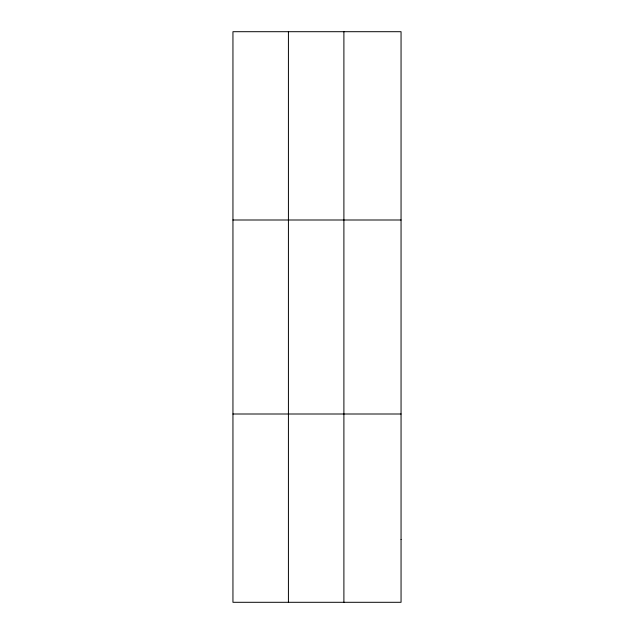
<?xml version="1.0" encoding="UTF-8"?>
<svg xmlns="http://www.w3.org/2000/svg" width="634" height="634" viewBox="0 0 634 634"><rect width="100%" height="100%" fill="white"/><g stroke="black" fill="none" stroke-linecap="round" stroke-linejoin="round"><path stroke-width="0.95" d="M288.422 602.3L288.422 31.7M343.897 602.3L343.897 31.7M232.947 219.998L401.053 219.998M232.947 414.002L401.053 414.002M401.053 539.534L401.053 602.3L232.947 602.3L232.947 31.7L401.053 31.7L401.053 539.534"/></g></svg>
